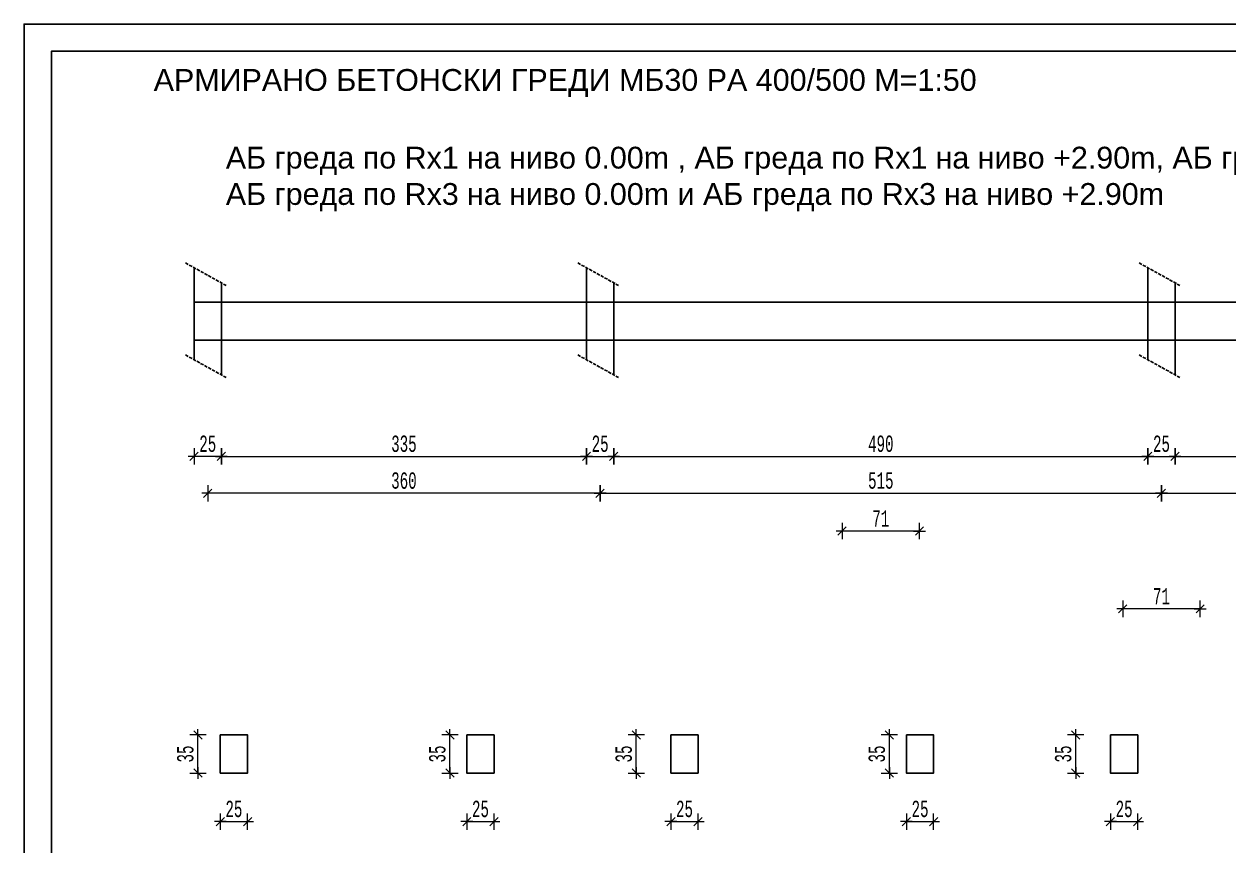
# Model space of a CAD drawing. Header units: inches. Extents: x -11900 to 13037, y 1089 to 2583.
# Drawn here: x -5276 to -4170, y 1820 to 2574 of the extents above; entities that cross this region are included whole.
import ezdxf

# ---------------------------------------------------------------- set-up
doc = ezdxf.new("R2010")
doc.units = ezdxf.units.IN
doc.header["$MEASUREMENT"] = 0
doc.linetypes.add('A4LS02', pattern=[4, 3, -1])
doc.layers.add('A4_OP', color=7, linetype='Continuous')
doc.layers.add('text', color=1, linetype='Continuous')
doc.layers.add('KOTI', color=150, linetype='Continuous', lineweight=9)
doc.styles.add('koti', font='monotxt.shx', dxfattribs={"width": 0.6, "height": 15})
doc.styles.add('MACCSWISS', font='', dxfattribs={"height": 25})
doc.styles.add('MAKTIMS', font='', dxfattribs={"height": 20})
doc.styles.get('MACCSWISS').set_extended_font_data('MAC C Swiss')
doc.styles.get('MAKTIMS').set_extended_font_data('MAC C Times')
doc.dimstyles.new('100', dxfattribs={"dimtxt": 15, "dimasz": 0.1, "dimexe": 0.18, "dimexo": 0.0625, "dimgap": 4, "dimtad": 1, "dimdec": 0, "dimzin": 12, "dimdsep": 46, "dimtxsty": 'koti', "dimblk": 'A$C321216CB', "dimcen": 0.09, "dimse1": 1, "dimse2": 1, "dimclrd": 256, "dimclrt": 256, "dimadec": 3, "dimazin": 0, "dimtfac": 1, "dimtdec": 0, "dimtix": 1, "dimtmove": 2, "dimatfit": 3, "dimldrblk": 'A$C321216CB', "dimfxl": 0.18, "dimtolj": 1, "dimtzin": 0, "dimlwd": -1, "dimarcsym": 0})

# ---------------------------------------------------------------- blocks, each defined once
blk = doc.blocks.new('A$C321216CB')
for p, q in [((-54, 0), (54, 0)), ((-38, -38), (38, 38)), ((0, -75), (0, 75))]:
    blk.add_line(p, q)
blk = doc.blocks.new('*D588')
at = {"layer": 'Defpoints', "color": 0, "transparency": 16777216}
for p in [(-4759.8, 2318.8), (-5094.8, 2283.8), (-4759.8, 2177.2)]:
    blk.add_point(p, dxfattribs=at)
at = {"layer": 'KOTI', "transparency": 16777216}
blk.add_line((-5094.7, 2177.2), (-4759.9, 2177.2), dxfattribs=at)
at = {"layer": 'KOTI', "transparency": 16777216, "xscale": 0.1, "yscale": 0.1, "zscale": 0.1, "rotation": 180}
blk.add_blockref('A$C321216CB', (-5094.8, 2177.2), dxfattribs=at)
at = {"layer": 'KOTI', "transparency": 16777216, "xscale": 0.1, "yscale": 0.1, "zscale": 0.1}
blk.add_blockref('A$C321216CB', (-4759.8, 2177.2), dxfattribs=at)
at = {"layer": 'KOTI', "transparency": 16777216, "insert": (-4927.3, 2188.7), "char_height": 15, "attachment_point": 5, "style": 'koti'}
blk.add_mtext('\\A1;335', dxfattribs=at)
blk = doc.blocks.new('*D589')
at = {"layer": 'Defpoints', "color": 0, "transparency": 16777216}
for p in [(-4759.8, 2318.8), (-4734.8, 2318.8), (-4734.8, 2177.2)]:
    blk.add_point(p, dxfattribs=at)
at = {"layer": 'KOTI', "transparency": 16777216}
blk.add_line((-4759.7, 2177.2), (-4734.9, 2177.2), dxfattribs=at)
at = {"layer": 'KOTI', "transparency": 16777216, "xscale": 0.1, "yscale": 0.1, "zscale": 0.1, "rotation": 180}
blk.add_blockref('A$C321216CB', (-4759.8, 2177.2), dxfattribs=at)
at = {"layer": 'KOTI', "transparency": 16777216, "xscale": 0.1, "yscale": 0.1, "zscale": 0.1}
blk.add_blockref('A$C321216CB', (-4734.8, 2177.2), dxfattribs=at)
at = {"layer": 'KOTI', "transparency": 16777216, "insert": (-4747.3, 2188.7), "char_height": 15, "attachment_point": 5, "style": 'koti'}
blk.add_mtext('\\A1;25', dxfattribs=at)
blk = doc.blocks.new('*D590')
at = {"layer": 'Defpoints', "color": 0, "transparency": 16777216}
for p in [(-5095.8, 1886.6), (-5070.8, 1886.6), (-5070.8, 1842.1)]:
    blk.add_point(p, dxfattribs=at)
at = {"layer": 'KOTI', "transparency": 16777216}
blk.add_line((-5095.7, 1842.1), (-5070.9, 1842.1), dxfattribs=at)
at = {"layer": 'KOTI', "transparency": 16777216, "xscale": 0.1, "yscale": 0.1, "zscale": 0.1, "rotation": 180}
blk.add_blockref('A$C321216CB', (-5095.8, 1842.1), dxfattribs=at)
at = {"layer": 'KOTI', "transparency": 16777216, "xscale": 0.1, "yscale": 0.1, "zscale": 0.1}
blk.add_blockref('A$C321216CB', (-5070.8, 1842.1), dxfattribs=at)
at = {"layer": 'KOTI', "transparency": 16777216, "insert": (-5083.3, 1853.6), "char_height": 15, "attachment_point": 5, "style": 'koti'}
blk.add_mtext('\\A1;25', dxfattribs=at)
blk = doc.blocks.new('*D591')
at = {"layer": 'Defpoints', "color": 0, "transparency": 16777216}
for p in [(-5116.3, 1921.6), (-5095.8, 1921.6), (-5095.8, 1886.6)]:
    blk.add_point(p, dxfattribs=at)
at = {"layer": 'KOTI', "transparency": 16777216}
blk.add_line((-5116.3, 1886.7), (-5116.3, 1921.5), dxfattribs=at)
at = {"layer": 'KOTI', "transparency": 16777216, "xscale": 0.1, "yscale": 0.1, "zscale": 0.1}
for p, rotation in [((-5116.3, 1921.6), 90), ((-5116.3, 1886.6), 270)]:
    blk.add_blockref('A$C321216CB', p, dxfattribs=dict(at, rotation=rotation))
at = {"layer": 'KOTI', "transparency": 16777216, "insert": (-5127.8, 1904.1), "char_height": 15, "attachment_point": 5, "rotation": 90, "style": 'koti'}
blk.add_mtext('\\A1;35', dxfattribs=at)
blk = doc.blocks.new('*D592')
at = {"layer": 'Defpoints', "color": 0, "transparency": 16777216}
for p in [(-4869.6, 1886.6), (-4844.6, 1886.6), (-4844.6, 1842.1)]:
    blk.add_point(p, dxfattribs=at)
at = {"layer": 'KOTI', "transparency": 16777216}
blk.add_line((-4869.5, 1842.1), (-4844.7, 1842.1), dxfattribs=at)
at = {"layer": 'KOTI', "transparency": 16777216, "xscale": 0.1, "yscale": 0.1, "zscale": 0.1, "rotation": 180}
blk.add_blockref('A$C321216CB', (-4869.6, 1842.1), dxfattribs=at)
at = {"layer": 'KOTI', "transparency": 16777216, "xscale": 0.1, "yscale": 0.1, "zscale": 0.1}
blk.add_blockref('A$C321216CB', (-4844.6, 1842.1), dxfattribs=at)
at = {"layer": 'KOTI', "transparency": 16777216, "insert": (-4857.1, 1853.6), "char_height": 15, "attachment_point": 5, "style": 'koti'}
blk.add_mtext('\\A1;25', dxfattribs=at)
blk = doc.blocks.new('*D593')
at = {"layer": 'Defpoints', "color": 0, "transparency": 16777216}
for p in [(-4885.1, 1921.6), (-4869.6, 1921.6), (-4869.6, 1886.6)]:
    blk.add_point(p, dxfattribs=at)
at = {"layer": 'KOTI', "transparency": 16777216}
blk.add_line((-4885.1, 1886.7), (-4885.1, 1921.5), dxfattribs=at)
at = {"layer": 'KOTI', "transparency": 16777216, "xscale": 0.1, "yscale": 0.1, "zscale": 0.1}
for p, rotation in [((-4885.1, 1921.6), 90), ((-4885.1, 1886.6), 270)]:
    blk.add_blockref('A$C321216CB', p, dxfattribs=dict(at, rotation=rotation))
at = {"layer": 'KOTI', "transparency": 16777216, "insert": (-4896.6, 1904.1), "char_height": 15, "attachment_point": 5, "rotation": 90, "style": 'koti'}
blk.add_mtext('\\A1;35', dxfattribs=at)
blk = doc.blocks.new('*D594')
at = {"layer": 'Defpoints', "color": 0, "transparency": 16777216}
for p in [(-4682.4, 1886.6), (-4657.4, 1886.6), (-4657.4, 1842.1)]:
    blk.add_point(p, dxfattribs=at)
at = {"layer": 'KOTI', "transparency": 16777216}
blk.add_line((-4682.3, 1842.1), (-4657.5, 1842.1), dxfattribs=at)
at = {"layer": 'KOTI', "transparency": 16777216, "xscale": 0.1, "yscale": 0.1, "zscale": 0.1, "rotation": 180}
blk.add_blockref('A$C321216CB', (-4682.4, 1842.1), dxfattribs=at)
at = {"layer": 'KOTI', "transparency": 16777216, "xscale": 0.1, "yscale": 0.1, "zscale": 0.1}
blk.add_blockref('A$C321216CB', (-4657.4, 1842.1), dxfattribs=at)
at = {"layer": 'KOTI', "transparency": 16777216, "insert": (-4669.9, 1853.6), "char_height": 15, "attachment_point": 5, "style": 'koti'}
blk.add_mtext('\\A1;25', dxfattribs=at)
blk = doc.blocks.new('*D595')
at = {"layer": 'Defpoints', "color": 0, "transparency": 16777216}
for p in [(-4714.1, 1921.6), (-4682.4, 1921.6), (-4682.4, 1886.6)]:
    blk.add_point(p, dxfattribs=at)
at = {"layer": 'KOTI', "transparency": 16777216}
blk.add_line((-4714.1, 1886.7), (-4714.1, 1921.5), dxfattribs=at)
at = {"layer": 'KOTI', "transparency": 16777216, "xscale": 0.1, "yscale": 0.1, "zscale": 0.1}
for p, rotation in [((-4714.1, 1921.6), 90), ((-4714.1, 1886.6), 270)]:
    blk.add_blockref('A$C321216CB', p, dxfattribs=dict(at, rotation=rotation))
at = {"layer": 'KOTI', "transparency": 16777216, "insert": (-4725.6, 1904.1), "char_height": 15, "attachment_point": 5, "rotation": 90, "style": 'koti'}
blk.add_mtext('\\A1;35', dxfattribs=at)
blk = doc.blocks.new('*D596')
at = {"layer": 'Defpoints', "color": 0, "transparency": 16777216}
for p in [(-4734.8, 2318.8), (-4244.8, 2283.8), (-4244.8, 2177.2)]:
    blk.add_point(p, dxfattribs=at)
at = {"layer": 'KOTI', "transparency": 16777216}
blk.add_line((-4734.7, 2177.2), (-4244.9, 2177.2), dxfattribs=at)
at = {"layer": 'KOTI', "transparency": 16777216, "xscale": 0.1, "yscale": 0.1, "zscale": 0.1, "rotation": 180}
blk.add_blockref('A$C321216CB', (-4734.8, 2177.2), dxfattribs=at)
at = {"layer": 'KOTI', "transparency": 16777216, "xscale": 0.1, "yscale": 0.1, "zscale": 0.1}
blk.add_blockref('A$C321216CB', (-4244.8, 2177.2), dxfattribs=at)
at = {"layer": 'KOTI', "transparency": 16777216, "insert": (-4489.8, 2188.7), "char_height": 15, "attachment_point": 5, "style": 'koti'}
blk.add_mtext('\\A1;490', dxfattribs=at)
blk = doc.blocks.new('*D598')
at = {"layer": 'Defpoints', "color": 0, "transparency": 16777216}
for p in [(-4747.3, 2177.2), (-4232.3, 2177.2), (-4232.3, 2143.4)]:
    blk.add_point(p, dxfattribs=at)
at = {"layer": 'KOTI', "transparency": 16777216}
blk.add_line((-4747.2, 2143.4), (-4232.4, 2143.4), dxfattribs=at)
at = {"layer": 'KOTI', "transparency": 16777216, "xscale": 0.1, "yscale": 0.1, "zscale": 0.1, "rotation": 180}
blk.add_blockref('A$C321216CB', (-4747.3, 2143.4), dxfattribs=at)
at = {"layer": 'KOTI', "transparency": 16777216, "xscale": 0.1, "yscale": 0.1, "zscale": 0.1}
blk.add_blockref('A$C321216CB', (-4232.3, 2143.4), dxfattribs=at)
at = {"layer": 'KOTI', "transparency": 16777216, "insert": (-4489.8, 2154.9), "char_height": 15, "attachment_point": 5, "style": 'koti'}
blk.add_mtext('\\A1;515', dxfattribs=at)
blk = doc.blocks.new('*D640')
at = {"layer": 'Defpoints', "color": 0, "transparency": 16777216}
for p in [(-5119.8, 2283.8), (-5094.8, 2283.8), (-5119.8, 2177.2)]:
    blk.add_point(p, dxfattribs=at)
at = {"layer": 'KOTI', "transparency": 16777216}
blk.add_line((-5094.9, 2177.2), (-5119.7, 2177.2), dxfattribs=at)
at = {"layer": 'KOTI', "transparency": 16777216, "xscale": 0.1, "yscale": 0.1, "zscale": 0.1, "rotation": 180}
blk.add_blockref('A$C321216CB', (-5119.8, 2177.2), dxfattribs=at)
at = {"layer": 'KOTI', "transparency": 16777216, "xscale": 0.1, "yscale": 0.1, "zscale": 0.1}
blk.add_blockref('A$C321216CB', (-5094.8, 2177.2), dxfattribs=at)
at = {"layer": 'KOTI', "transparency": 16777216, "insert": (-5107.3, 2188.7), "char_height": 15, "attachment_point": 5, "style": 'koti'}
blk.add_mtext('\\A1;25', dxfattribs=at)
blk = doc.blocks.new('*D599')
at = {"layer": 'Defpoints', "color": 0, "transparency": 16777216}
for p in [(-4244.8, 2283.8), (-4219.8, 2283.8), (-4219.8, 2177.2)]:
    blk.add_point(p, dxfattribs=at)
at = {"layer": 'KOTI', "transparency": 16777216}
blk.add_line((-4244.7, 2177.2), (-4219.9, 2177.2), dxfattribs=at)
at = {"layer": 'KOTI', "transparency": 16777216, "xscale": 0.1, "yscale": 0.1, "zscale": 0.1, "rotation": 180}
blk.add_blockref('A$C321216CB', (-4244.8, 2177.2), dxfattribs=at)
at = {"layer": 'KOTI', "transparency": 16777216, "xscale": 0.1, "yscale": 0.1, "zscale": 0.1}
blk.add_blockref('A$C321216CB', (-4219.8, 2177.2), dxfattribs=at)
at = {"layer": 'KOTI', "transparency": 16777216, "insert": (-4232.3, 2188.7), "char_height": 15, "attachment_point": 5, "style": 'koti'}
blk.add_mtext('\\A1;25', dxfattribs=at)
blk = doc.blocks.new('*D600')
at = {"layer": 'Defpoints', "color": 0, "transparency": 16777216}
for p in [(-4219.8, 2283.8), (-3944.8, 2283.8), (-3944.8, 2177.2)]:
    blk.add_point(p, dxfattribs=at)
at = {"layer": 'KOTI', "transparency": 16777216}
blk.add_line((-4219.7, 2177.2), (-3944.9, 2177.2), dxfattribs=at)
at = {"layer": 'KOTI', "transparency": 16777216, "xscale": 0.1, "yscale": 0.1, "zscale": 0.1, "rotation": 180}
blk.add_blockref('A$C321216CB', (-4219.8, 2177.2), dxfattribs=at)
at = {"layer": 'KOTI', "transparency": 16777216, "xscale": 0.1, "yscale": 0.1, "zscale": 0.1}
blk.add_blockref('A$C321216CB', (-3944.8, 2177.2), dxfattribs=at)
at = {"layer": 'KOTI', "transparency": 16777216, "insert": (-4082.3, 2188.7), "char_height": 15, "attachment_point": 5, "style": 'koti'}
blk.add_mtext('\\A1;275', dxfattribs=at)
blk = doc.blocks.new('*D601')
at = {"layer": 'Defpoints', "color": 0, "transparency": 16777216}
for p in [(-4232.3, 2177.2), (-3932.3, 2177.2), (-3932.3, 2143.4)]:
    blk.add_point(p, dxfattribs=at)
at = {"layer": 'KOTI', "transparency": 16777216}
blk.add_line((-4232.2, 2143.4), (-3932.4, 2143.4), dxfattribs=at)
at = {"layer": 'KOTI', "transparency": 16777216, "xscale": 0.1, "yscale": 0.1, "zscale": 0.1, "rotation": 180}
blk.add_blockref('A$C321216CB', (-4232.3, 2143.4), dxfattribs=at)
at = {"layer": 'KOTI', "transparency": 16777216, "xscale": 0.1, "yscale": 0.1, "zscale": 0.1}
blk.add_blockref('A$C321216CB', (-3932.3, 2143.4), dxfattribs=at)
at = {"layer": 'KOTI', "transparency": 16777216, "insert": (-4082.3, 2154.9), "char_height": 15, "attachment_point": 5, "style": 'koti'}
blk.add_mtext('\\A1;300', dxfattribs=at)
blk = doc.blocks.new('*D602')
at = {"layer": 'Defpoints', "color": 0, "transparency": 16777216}
for p in [(-5107.3, 2177.2), (-4747.3, 2177.2), (-5107.3, 2143.4)]:
    blk.add_point(p, dxfattribs=at)
at = {"layer": 'KOTI', "transparency": 16777216}
blk.add_line((-4747.4, 2143.4), (-5107.2, 2143.4), dxfattribs=at)
at = {"layer": 'KOTI', "transparency": 16777216, "xscale": 0.1, "yscale": 0.1, "zscale": 0.1, "rotation": 180}
blk.add_blockref('A$C321216CB', (-5107.3, 2143.4), dxfattribs=at)
at = {"layer": 'KOTI', "transparency": 16777216, "xscale": 0.1, "yscale": 0.1, "zscale": 0.1}
blk.add_blockref('A$C321216CB', (-4747.3, 2143.4), dxfattribs=at)
at = {"layer": 'KOTI', "transparency": 16777216, "insert": (-4927.3, 2154.9), "char_height": 15, "attachment_point": 5, "style": 'koti'}
blk.add_mtext('\\A1;360', dxfattribs=at)
blk = doc.blocks.new('*D603')
at = {"layer": 'Defpoints', "color": 0, "transparency": 16777216}
for p in [(-4525.3, 2108.7), (-4525.3, 2084.5), (-4454.3, 2072.8)]:
    blk.add_point(p, dxfattribs=at)
at = {"layer": 'KOTI', "transparency": 16777216}
blk.add_line((-4454.4, 2108.7), (-4525.2, 2108.7), dxfattribs=at)
at = {"layer": 'KOTI', "transparency": 16777216, "xscale": 0.1, "yscale": 0.1, "zscale": 0.1, "rotation": 180}
blk.add_blockref('A$C321216CB', (-4525.3, 2108.7), dxfattribs=at)
at = {"layer": 'KOTI', "transparency": 16777216, "xscale": 0.1, "yscale": 0.1, "zscale": 0.1}
blk.add_blockref('A$C321216CB', (-4454.3, 2108.7), dxfattribs=at)
at = {"layer": 'KOTI', "transparency": 16777216, "insert": (-4489.8, 2120.2), "char_height": 15, "attachment_point": 5, "style": 'koti'}
blk.add_mtext('\\A1;71', dxfattribs=at)
blk = doc.blocks.new('*D604')
at = {"layer": 'Defpoints', "color": 0, "transparency": 16777216}
for p in [(-4267.8, 2037.3), (-4267.8, 2013.2), (-4196.8, 2019.8)]:
    blk.add_point(p, dxfattribs=at)
at = {"layer": 'KOTI', "transparency": 16777216}
blk.add_line((-4196.9, 2037.3), (-4267.7, 2037.3), dxfattribs=at)
at = {"layer": 'KOTI', "transparency": 16777216, "xscale": 0.1, "yscale": 0.1, "zscale": 0.1, "rotation": 180}
blk.add_blockref('A$C321216CB', (-4267.8, 2037.3), dxfattribs=at)
at = {"layer": 'KOTI', "transparency": 16777216, "xscale": 0.1, "yscale": 0.1, "zscale": 0.1}
blk.add_blockref('A$C321216CB', (-4196.8, 2037.3), dxfattribs=at)
at = {"layer": 'KOTI', "transparency": 16777216, "insert": (-4232.3, 2048.8), "char_height": 15, "attachment_point": 5, "style": 'koti'}
blk.add_mtext('\\A1;71', dxfattribs=at)
blk = doc.blocks.new('*D605')
at = {"layer": 'Defpoints', "color": 0, "transparency": 16777216}
for p in [(-4466.3, 1886.6), (-4441.3, 1886.6), (-4441.3, 1842.1)]:
    blk.add_point(p, dxfattribs=at)
at = {"layer": 'KOTI', "transparency": 16777216}
blk.add_line((-4466.2, 1842.1), (-4441.4, 1842.1), dxfattribs=at)
at = {"layer": 'KOTI', "transparency": 16777216, "xscale": 0.1, "yscale": 0.1, "zscale": 0.1, "rotation": 180}
blk.add_blockref('A$C321216CB', (-4466.3, 1842.1), dxfattribs=at)
at = {"layer": 'KOTI', "transparency": 16777216, "xscale": 0.1, "yscale": 0.1, "zscale": 0.1}
blk.add_blockref('A$C321216CB', (-4441.3, 1842.1), dxfattribs=at)
at = {"layer": 'KOTI', "transparency": 16777216, "insert": (-4453.8, 1853.6), "char_height": 15, "attachment_point": 5, "style": 'koti'}
blk.add_mtext('\\A1;25', dxfattribs=at)
blk = doc.blocks.new('*D606')
at = {"layer": 'Defpoints', "color": 0, "transparency": 16777216}
for p in [(-4481.9, 1921.6), (-4466.3, 1921.6), (-4466.3, 1886.6)]:
    blk.add_point(p, dxfattribs=at)
at = {"layer": 'KOTI', "transparency": 16777216}
blk.add_line((-4481.9, 1886.7), (-4481.9, 1921.5), dxfattribs=at)
at = {"layer": 'KOTI', "transparency": 16777216, "xscale": 0.1, "yscale": 0.1, "zscale": 0.1}
for p, rotation in [((-4481.9, 1921.6), 90), ((-4481.9, 1886.6), 270)]:
    blk.add_blockref('A$C321216CB', p, dxfattribs=dict(at, rotation=rotation))
at = {"layer": 'KOTI', "transparency": 16777216, "insert": (-4493.4, 1904.1), "char_height": 15, "attachment_point": 5, "rotation": 90, "style": 'koti'}
blk.add_mtext('\\A1;35', dxfattribs=at)
blk = doc.blocks.new('*D607')
at = {"layer": 'Defpoints', "color": 0, "transparency": 16777216}
for p in [(-4279.1, 1886.6), (-4254.1, 1886.6), (-4254.1, 1842.1)]:
    blk.add_point(p, dxfattribs=at)
at = {"layer": 'KOTI', "transparency": 16777216}
blk.add_line((-4279, 1842.1), (-4254.2, 1842.1), dxfattribs=at)
at = {"layer": 'KOTI', "transparency": 16777216, "xscale": 0.1, "yscale": 0.1, "zscale": 0.1, "rotation": 180}
blk.add_blockref('A$C321216CB', (-4279.1, 1842.1), dxfattribs=at)
at = {"layer": 'KOTI', "transparency": 16777216, "xscale": 0.1, "yscale": 0.1, "zscale": 0.1}
blk.add_blockref('A$C321216CB', (-4254.1, 1842.1), dxfattribs=at)
at = {"layer": 'KOTI', "transparency": 16777216, "insert": (-4266.6, 1853.6), "char_height": 15, "attachment_point": 5, "style": 'koti'}
blk.add_mtext('\\A1;25', dxfattribs=at)
blk = doc.blocks.new('*D608')
at = {"layer": 'Defpoints', "color": 0, "transparency": 16777216}
for p in [(-4310.9, 1921.6), (-4279.1, 1921.6), (-4279.1, 1886.6)]:
    blk.add_point(p, dxfattribs=at)
at = {"layer": 'KOTI', "transparency": 16777216}
blk.add_line((-4310.9, 1886.7), (-4310.9, 1921.5), dxfattribs=at)
at = {"layer": 'KOTI', "transparency": 16777216, "xscale": 0.1, "yscale": 0.1, "zscale": 0.1}
for p, rotation in [((-4310.9, 1921.6), 90), ((-4310.9, 1886.6), 270)]:
    blk.add_blockref('A$C321216CB', p, dxfattribs=dict(at, rotation=rotation))
at = {"layer": 'KOTI', "transparency": 16777216, "insert": (-4322.4, 1904.1), "char_height": 15, "attachment_point": 5, "rotation": 90, "style": 'koti'}
blk.add_mtext('\\A1;35', dxfattribs=at)

msp = doc.modelspace()

# ---------------------------------------------------------------- linework, layer by layer
at = {"linetype": 'A4LS02'}
for p, q in [((-5127.8, 2354.7), (-5090.3, 2334)), ((-4767.8, 2354.7), (-4730.3, 2334)), ((-4252.8, 2354.7), (-4215.3, 2334)), ((-5127.8, 2270.3), (-5090.3, 2249.5)), ((-4767.8, 2270.3), (-4730.3, 2249.5)), ((-4252.8, 2270.3), (-4215.3, 2249.5))]:
    msp.add_line(p, q, dxfattribs=at)
for p, q in [((-5119.8, 2318.8), (-5119.8, 2283.8)), ((-5094.8, 2318.8), (-5094.8, 2283.8))]:
    msp.add_line(p, q)
for points in [[(-5275.8, 1088.9), (-3175.8, 1088.9), (-3175.8, 2573.9), (-5275.8, 2573.9)], [(-5250.8, 1113.9), (-3200.8, 1113.9), (-3200.8, 2548.9), (-5250.8, 2548.9)]]:
    msp.add_lwpolyline(points, close=True)
for points in [[(-5095.8, 1921.6), (-5070.8, 1921.6), (-5070.8, 1886.6), (-5095.8, 1886.6), (-5095.8, 1921.6)], [(-4869.6, 1921.6), (-4844.6, 1921.6), (-4844.6, 1886.6), (-4869.6, 1886.6), (-4869.6, 1921.6)], [(-4682.4, 1921.6), (-4657.4, 1921.6), (-4657.4, 1886.6), (-4682.4, 1886.6), (-4682.4, 1921.6)], [(-4466.3, 1921.6), (-4441.3, 1921.6), (-4441.3, 1886.6), (-4466.3, 1886.6), (-4466.3, 1921.6)], [(-4279.1, 1921.6), (-4254.1, 1921.6), (-4254.1, 1886.6), (-4279.1, 1886.6), (-4279.1, 1921.6)]]:
    msp.add_lwpolyline(points)
at = {"layer": 'A4_OP'}
for points in [[(-5119.8, 2318.8), (-5119.8, 2350.3)], [(-4759.8, 2318.8), (-4759.8, 2350.3)], [(-4244.8, 2318.8), (-4244.8, 2350.3)], [(-5094.8, 2318.8), (-5094.8, 2336.5)], [(-4734.8, 2318.8), (-4734.8, 2336.5)], [(-4219.8, 2318.8), (-4219.8, 2336.5)], [(-5119.8, 2318.8), (-4383.1, 2318.8)], [(-4734.8, 2318.8), (-4759.8, 2318.8)], [(-4759.8, 2318.8), (-4759.8, 2283.8)], [(-4734.8, 2283.8), (-4734.8, 2318.8)], [(-3739.8, 2318.8), (-4383.1, 2318.8)], [(-4219.8, 2318.8), (-4244.8, 2318.8)], [(-4244.8, 2318.8), (-4244.8, 2283.8)], [(-4219.8, 2283.8), (-4219.8, 2318.8)], [(-5119.8, 2283.8), (-3739.8, 2283.8)], [(-5119.8, 2283.8), (-5119.8, 2265.9)], [(-5094.8, 2283.8), (-5094.8, 2252)], [(-4759.8, 2283.8), (-4734.8, 2283.8)], [(-4759.8, 2283.8), (-4759.8, 2265.9)], [(-4734.8, 2283.8), (-4734.8, 2252)], [(-4244.8, 2283.8), (-4219.8, 2283.8)], [(-4244.8, 2283.8), (-4244.8, 2265.9)], [(-4219.8, 2283.8), (-4219.8, 2252)]]:
    msp.add_lwpolyline(points, dxfattribs=at)

# ---------------------------------------------------------------- texts
at = {"layer": 'text', "char_height": 20, "attachment_point": 1}
for s, insert, width, style in [('\\A1;{\\fArial|b0|i0|c204|p34;АРМИРАНО БЕТОНСКИ ГРЕДИ МБ30 РА 400/500 \\fArial|b0|i0|c0|p34;M=1:50}', (-5156.9, 2532.6), 972.704, 'MAKTIMS'), ('{\\fArial|b0|i0|c204|p34;АБ греда по \\fArial|b0|i0|c0|p34;Rx1} {\\fArial|b0|i0|c204|p34;на\\fArial|b0|i0|c0|p34; \\fArial|b0|i0|c204|p34;ниво\\fArial|b0|i0|c0|p34; 0.00m , \\fArial|b0|i0|c204|p34;АБ греда по \\fArial|b0|i0|c0|p34;Rx1} {\\fArial|b0|i0|c204|p34;на\\fArial|b0|i0|c0|p34; \\fArial|b0|i0|c204|p34;ниво\\fArial|b0|i0|c0|p34; +2.90m, \\fArial|b0|i0|c204|p34;АБ греда по \\fArial|b0|i0|c0|p34;Rx2} {\\fArial|b0|i0|c204|p34;на\\fArial|b0|i0|c0|p34; \\fArial|b0|i0|c204|p34;ниво\\fArial|b0|i0|c0|p34; +2.90m, \\fArial|b0|i0|c204|p34;АБ греда по \\fArial|b0|i0|c0|p34;Rx3} {\\fArial|b0|i0|c204|p34;на\\fArial|b0|i0|c0|p34; \\fArial|b0|i0|c204|p34;ниво\\fArial|b0|i0|c0|p34; 0.00m \\fArial|b0|i0|c204|p34;и\\fArial|b0|i0|c0|p34; \\fArial|b0|i0|c204|p34;АБ греда по \\fArial|b0|i0|c0|p34;Rx3} {\\fArial|b0|i0|c204|p34;на\\fArial|b0|i0|c0|p34; \\fArial|b0|i0|c204|p34;ниво\\fArial|b0|i0|c0|p34; +2.90m}', (-5090.7, 2461.3), 1303.232, 'MACCSWISS')]:
    msp.add_mtext(s, dxfattribs=dict(at, insert=insert, width=width, style=style))

# ---------------------------------------------------------------- dimensions: what is measured, and where the dimension line sits
at = {"layer": 'KOTI'}
for base, p1, p2, picture, middle in [((-4759.8, 2177.2), (-5094.8, 2283.8), (-4759.8, 2318.8), '*D588', (-4927.3, 2188.7)), ((-4734.8, 2177.2), (-4759.8, 2318.8), (-4734.8, 2318.8), '*D589', (-4747.3, 2188.7)), ((-4244.8, 2177.2), (-4734.8, 2318.8), (-4244.8, 2283.8), '*D596', (-4489.8, 2188.7)), ((-5119.8, 2177.2), (-5094.8, 2283.8), (-5119.8, 2283.8), '*D640', (-5107.3, 2188.7)), ((-4219.8, 2177.2), (-4244.8, 2283.8), (-4219.8, 2283.8), '*D599', (-4232.3, 2188.7)), ((-3944.8, 2177.2), (-4219.8, 2283.8), (-3944.8, 2283.8), '*D600', (-4082.3, 2188.7)), ((-5107.3, 2143.4), (-4747.3, 2177.2), (-5107.3, 2177.2), '*D602', (-4927.3, 2154.9)), ((-4232.3, 2143.4), (-4747.3, 2177.2), (-4232.3, 2177.2), '*D598', (-4489.8, 2154.9)), ((-3932.3, 2143.4), (-4232.3, 2177.2), (-3932.3, 2177.2), '*D601', (-4082.3, 2154.9)), ((-4525.3, 2108.7), (-4454.3, 2072.8), (-4525.3, 2084.5), '*D603', (-4489.8, 2120.2)), ((-4267.8, 2037.3), (-4196.8, 2019.8), (-4267.8, 2013.2), '*D604', (-4232.3, 2048.8)), ((-5070.8, 1842.1), (-5095.8, 1886.6), (-5070.8, 1886.6), '*D590', (-5083.3, 1853.6)), ((-4844.6, 1842.1), (-4869.6, 1886.6), (-4844.6, 1886.6), '*D592', (-4857.1, 1853.6)), ((-4657.4, 1842.1), (-4682.4, 1886.6), (-4657.4, 1886.6), '*D594', (-4669.9, 1853.6)), ((-4441.3, 1842.1), (-4466.3, 1886.6), (-4441.3, 1886.6), '*D605', (-4453.8, 1853.6)), ((-4254.1, 1842.1), (-4279.1, 1886.6), (-4254.1, 1886.6), '*D607', (-4266.6, 1853.6))]:
    dim = msp.add_linear_dim(base=base, p1=p1, p2=p2, dimstyle='100', dxfattribs=at)
    dim.commit()
    dim.dimension.update_dxf_attribs({"geometry": picture, "text_midpoint": middle})
for base, p1, p2, picture, middle in [((-5116.3, 1921.6), (-5095.8, 1886.6), (-5095.8, 1921.6), '*D591', (-5127.8, 1904.1)), ((-4885.1, 1921.6), (-4869.6, 1886.6), (-4869.6, 1921.6), '*D593', (-4896.6, 1904.1)), ((-4714.1, 1921.6), (-4682.4, 1886.6), (-4682.4, 1921.6), '*D595', (-4725.6, 1904.1)), ((-4481.9, 1921.6), (-4466.3, 1886.6), (-4466.3, 1921.6), '*D606', (-4493.4, 1904.1)), ((-4310.9, 1921.6), (-4279.1, 1886.6), (-4279.1, 1921.6), '*D608', (-4322.4, 1904.1))]:
    dim = msp.add_linear_dim(base=base, p1=p1, p2=p2, angle=90, dimstyle='100', dxfattribs=at)
    dim.commit()
    dim.dimension.update_dxf_attribs({"geometry": picture, "text_midpoint": middle})

doc.saveas('drawing.dxf')
